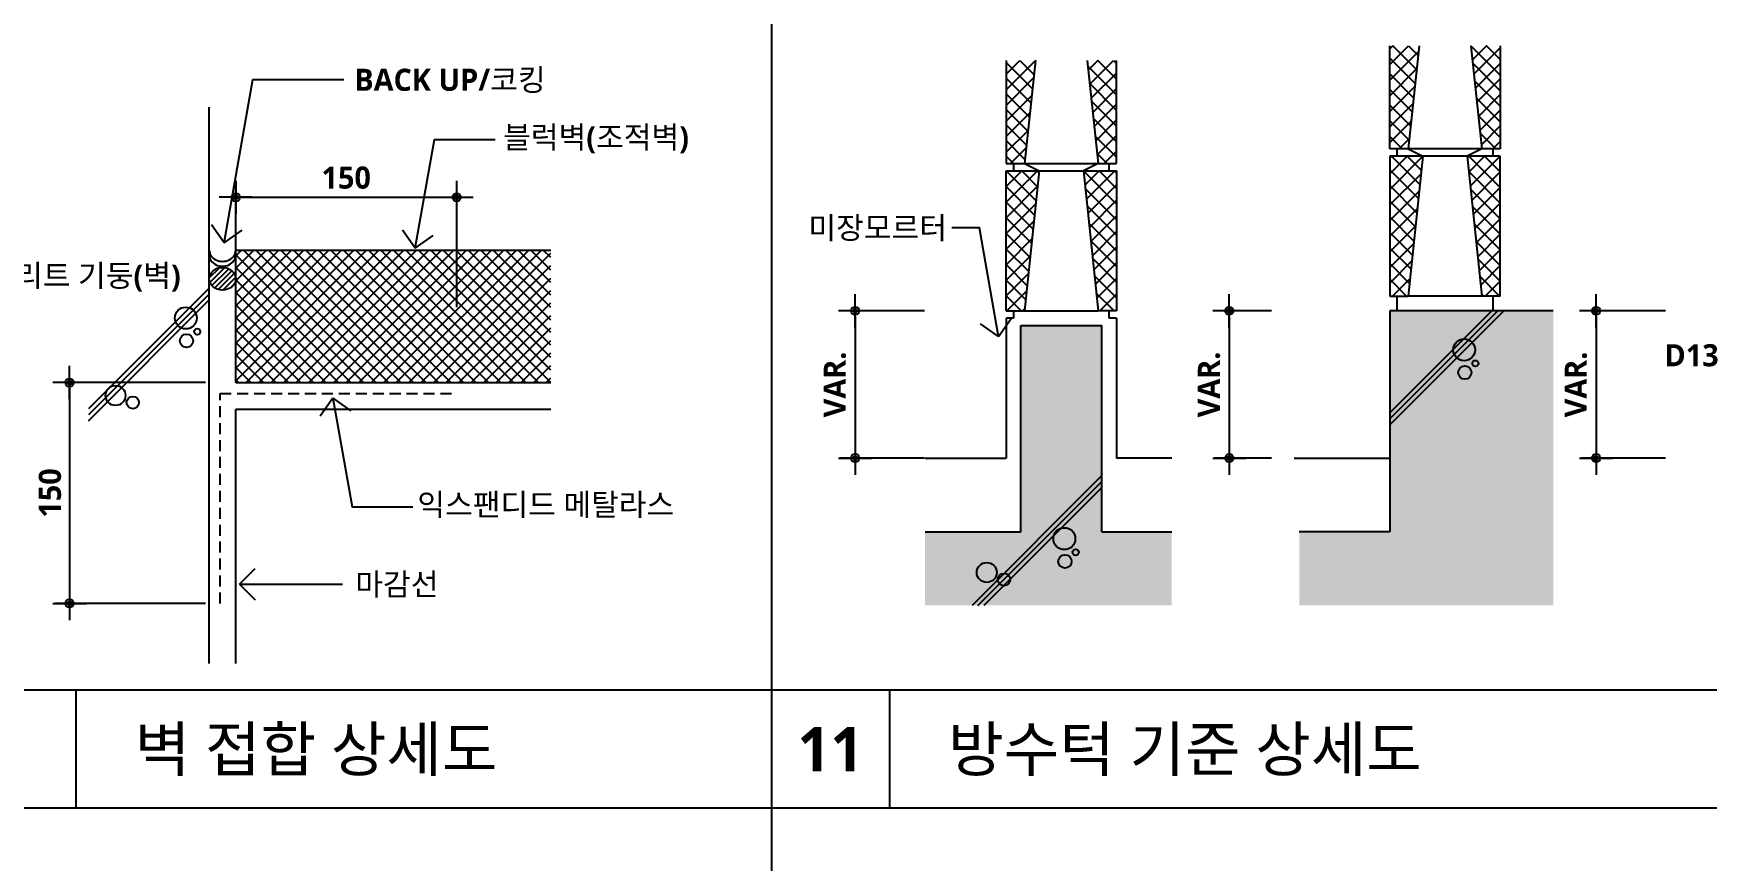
# Model space of a CAD drawing. Header units: millimetres. Extents: x 200 to 163856, y 0 to 163394.
# Drawn here: x 3924 to 6197, y 2141 to 3266 of the extents above; entities that cross this region are included whole.
import ezdxf
from ezdxf.enums import TextEntityAlignment as Align

# ---------------------------------------------------------------- set-up
doc = ezdxf.new("R2010")
doc.units = ezdxf.units.MM
doc.header["$LTSCALE"] = 10
doc.linetypes.add('HID', pattern=[2.3, 1.5, -0.8])
doc.layers.get('DEFPOINTS').update_dxf_attribs({"color": 181})
for name, color, linetype in [('7', 7, 'Continuous'), ('A-ANNO-GRA1', 7, 'Continuous'), ('A-ANNO-LEAD', 4, 'Continuous'), ('A-ANNO-TEXT1', 7, 'Continuous'), ('A-SECT', 5, 'Continuous'), ('A-SECT-BEAM', 4, 'Continuous'), ('A-SECT-DETL', 4, 'Continuous'), ('A-SECT-FNSH', 5, 'Continuous'), ('A-ST-AXIS-DIM', 7, 'Continuous'), ('A-SYM', 7, 'Continuous'), ('A-WALL', 3, 'Continuous'), ('COL', 2, 'Continuous'), ('DIM', 4, 'Continuous'), ('HAT', 5, 'Continuous'), ('슬래브', 252, 'Continuous')]:
    doc.layers.add(name, color=color, linetype=linetype)
doc.styles.add('2020음성 1차', font='')
doc.styles.get('2020음성 1차').set_extended_font_data('NanumGothic', bold=True)
doc.dimstyles.new('NDIM10', dxfattribs={"dimscale": 10, "dimtxt": 3, "dimasz": 0.75, "dimexe": 2, "dimexo": 2, "dimgap": 1, "dimtad": 1, "dimdec": 1, "dimdsep": 46, "dimtxsty": '2020음성 1차', "dimblk": 'Z_DOT', "dimcen": 3, "dimdle": 3, "dimclrd": 256, "dimclre": 256, "dimclrt": 3, "dimadec": 0, "dimazin": 0, "dimtfac": 1, "dimtdec": 1, "dimtix": 1, "dimtmove": 2, "dimatfit": 3, "dimfxl": 1, "dimtolj": 1, "dimtzin": 0, "dimlwd": -1, "dimlwe": -1, "dimarcsym": 0})

# ---------------------------------------------------------------- blocks, each defined once
blk = doc.blocks.new('ARROW2')
at = {"layer": 'A-SYM'}
for q in [(2.12, 2.12), (2.12, -2.12)]:
    blk.add_line((0, 0), q, dxfattribs=at)
blk = doc.blocks.new('Z_DOT')
at = {"layer": 'DIM', "color": 0}
for p, q in [((-3, 0), (3, 0)), ((0, -3), (0, 3))]:
    blk.add_line(p, q, dxfattribs=at)
for radius in [0.75, 0.375]:
    blk.add_circle((0, 0), radius, dxfattribs=at)
blk = doc.blocks.new('*D6025')
at = {"layer": 'A-ST-AXIS-DIM'}
for p, q in [((6140.3, 2889.2), (6026, 2889.2)), ((6046, 2881.7), (6046, 2696.7)), ((6140.3, 2689.2), (6026, 2689.2))]:
    blk.add_line(p, q, dxfattribs=at)
at = {"layer": 'DEFPOINTS', "color": 0}
for p in [(6160.3, 2889.2), (6046, 2689.2), (6160.3, 2689.2)]:
    blk.add_point(p, dxfattribs=at)
at = {"layer": 'A-ST-AXIS-DIM', "linetype": 'ByBlock', "xscale": 7.5, "yscale": 7.5, "zscale": 7.5}
for p, rotation in [((6046, 2889.2), 90), ((6046, 2689.2), 270)]:
    blk.add_blockref('Z_DOT', p, dxfattribs=dict(at, rotation=rotation))
at = {"layer": 'A-ST-AXIS-DIM', "color": 3, "insert": (6018.6, 2789.2), "char_height": 30, "attachment_point": 5, "rotation": 90, "style": '2020음성 1차'}
blk.add_mtext('\\A1;VAR.', dxfattribs=at)
blk = doc.blocks.new('*D6026')
at = {"layer": 'A-ST-AXIS-DIM'}
for p, q in [((5605.1, 2889.2), (5527.9, 2889.2)), ((5547.9, 2881.7), (5547.9, 2696.7)), ((5605.1, 2689.2), (5527.9, 2689.2))]:
    blk.add_line(p, q, dxfattribs=at)
at = {"layer": 'DEFPOINTS', "color": 0}
for p in [(5625.1, 2889.2), (5547.9, 2689.2), (5625.1, 2689.2)]:
    blk.add_point(p, dxfattribs=at)
at = {"layer": 'A-ST-AXIS-DIM', "linetype": 'ByBlock', "xscale": 7.5, "yscale": 7.5, "zscale": 7.5}
for p, rotation in [((5547.9, 2889.2), 90), ((5547.9, 2689.2), 270)]:
    blk.add_blockref('Z_DOT', p, dxfattribs=dict(at, rotation=rotation))
at = {"layer": 'A-ST-AXIS-DIM', "color": 3, "insert": (5520.4, 2789.2), "char_height": 30, "attachment_point": 5, "rotation": 90, "style": '2020음성 1차'}
blk.add_mtext('\\A1;VAR.', dxfattribs=at)
blk = doc.blocks.new('*D6027')
at = {"layer": 'A-ST-AXIS-DIM'}
for p, q in [((5134.2, 2889.2), (5019.9, 2889.2)), ((5039.9, 2881.7), (5039.9, 2696.7)), ((5134.2, 2689.2), (5019.9, 2689.2))]:
    blk.add_line(p, q, dxfattribs=at)
at = {"layer": 'DEFPOINTS', "color": 0}
for p in [(5154.2, 2889.2), (5039.9, 2689.2), (5154.2, 2689.2)]:
    blk.add_point(p, dxfattribs=at)
at = {"layer": 'A-ST-AXIS-DIM', "linetype": 'ByBlock', "xscale": 7.5, "yscale": 7.5, "zscale": 7.5}
for p, rotation in [((5039.9, 2889.2), 90), ((5039.9, 2689.2), 270)]:
    blk.add_blockref('Z_DOT', p, dxfattribs=dict(at, rotation=rotation))
at = {"layer": 'A-ST-AXIS-DIM', "color": 3, "insert": (5012.4, 2789.2), "char_height": 30, "attachment_point": 5, "rotation": 90, "style": '2020음성 1차'}
blk.add_mtext('\\A1;VAR.', dxfattribs=at)
blk = doc.blocks.new('*X2479')
at = {"color": 0}
for p, q in [((31971.22, 16223.82), (32063.9, 16316.5)), ((32169.9, 16316.44), (31971.22, 16117.76)), ((32149.7, 16124.6), (31971.22, 16303.08)), ((32063.84, 16316.5), (32159.8, 16220.54)), ((32526.58, 16278), (32721.22, 16083.36)), ((32594.2, 16316.5), (32529.34, 16251.64)), ((32539.46, 16155.7), (32700.26, 16316.5)), ((32721.22, 16189.42), (32594.14, 16316.5)), ((32700.2, 16316.5), (32721.22, 16295.48)), ((31971.22, 16011.7), (32157.42, 16197.9)), ((31971.22, 16197.02), (32139.6, 16028.64)), ((32721.22, 15977.3), (32539.06, 16159.46)), ((32721.22, 16231.4), (32549.56, 16059.74)), ((32129.5, 15932.68), (31971.22, 16090.96)), ((32144.94, 16079.36), (31971.22, 15905.64)), ((32551.54, 16040.92), (32721.22, 15871.24)), ((32559.66, 15963.78), (32721.22, 16125.34)), ((31971.22, 15984.9), (32119.4, 15836.72)), ((31971.22, 15799.58), (32132.46, 15960.82)), ((32721.22, 15765.18), (32564.02, 15922.38)), ((32721.22, 16019.28), (32569.76, 15867.82)), ((32579.86, 15771.86), (32721.22, 15913.22)), ((32109.3, 15740.76), (31971.22, 15878.84)), ((32119.98, 15842.28), (31971.22, 15693.52)), ((32576.5, 15803.84), (32721.22, 15659.12)), ((32721.22, 15807.16), (32589.96, 15675.9)), ((31971.22, 15772.78), (32099.2, 15644.78)), ((32000.26, 15616.5), (32107.5, 15723.74)), ((32657.78, 15616.5), (32588.98, 15685.3)), ((32636.62, 15616.5), (32721.22, 15701.1)), ((32021.42, 15616.5), (31971.22, 15666.72))]:
    blk.add_line(p, q, dxfattribs=at)
blk = doc.blocks.new('*X2453')
at = {"color": 0}
for p, q in [((32496.3, 15566.5), (32496.22, 15566.44)), ((32496.22, 15566.5), (32721.22, 15341.48)), ((32506.32, 15470.48), (32602.36, 15566.5)), ((32708.42, 15566.5), (32516.42, 15374.52)), ((32526.52, 15278.56), (32721.22, 15473.26)), ((32721.22, 15447.54), (32602.26, 15566.5)), ((32708.32, 15566.5), (32721.22, 15553.6)), ((32721.22, 15235.42), (32508.7, 15447.96)), ((32721.22, 15367.2), (32536.62, 15182.6)), ((32521.18, 15329.42), (32721.22, 15129.36)), ((32546.74, 15086.66), (32721.22, 15261.14)), ((32721.22, 15023.3), (32533.66, 15210.88)), ((32721.22, 15155.08), (32556.84, 14990.7)), ((32546.14, 15092.34), (32721.22, 14917.24)), ((32566.94, 14894.74), (32721.22, 15049.02)), ((32721.22, 14811.18), (32558.6, 14973.8)), ((32721.22, 14942.96), (32577.04, 14798.78)), ((32571.08, 14855.26), (32721.22, 14705.12)), ((32587.14, 14702.82), (32721.22, 14836.9)), ((32703.8, 14616.5), (32583.56, 14736.74)), ((32721.22, 14730.84), (32606.88, 14616.5)), ((32596.04, 14618.2), (32597.74, 14616.5)), ((32712.94, 14616.5), (32721.22, 14624.78))]:
    blk.add_line(p, q, dxfattribs=at)
blk = doc.blocks.new('*X2454')
at = {"color": 0}
for p, q in [((32183.42, 15566.5), (31971.22, 15354.32)), ((31971.22, 15460.38), (32077.36, 15566.5)), ((31971.3, 15566.5), (31971.22, 15566.44)), ((31971.22, 15566.5), (32174.78, 15362.92)), ((31971.22, 15248.26), (32185.26, 15462.3)), ((32164.68, 15266.96), (31971.22, 15460.44)), ((32184.9, 15458.86), (32077.26, 15566.5)), ((32183.32, 15566.5), (32195, 15554.82)), ((31971.22, 15354.38), (32154.58, 15171)), ((32172.78, 15343.76), (31971.22, 15142.2)), ((32144.48, 15075.04), (31971.22, 15248.32)), ((31971.22, 15036.14), (32160.3, 15225.22)), ((31971.22, 15142.26), (32134.38, 14979.08)), ((32147.82, 15106.68), (31971.22, 14930.08)), ((32124.28, 14883.12), (31971.22, 15036.2)), ((31971.22, 14824.02), (32135.34, 14988.14)), ((31971.22, 14930.14), (32114.18, 14787.16)), ((32122.86, 14869.6), (31971.22, 14717.96)), ((32104.08, 14691.22), (31971.22, 14824.08)), ((31971.22, 14718.02), (32072.74, 14616.5)), ((31975.82, 14616.5), (32110.38, 14751.06)), ((32097.9, 14632.52), (32081.88, 14616.5))]:
    blk.add_line(p, q, dxfattribs=at)
blk = doc.blocks.new('*X2480')
at = {"color": 0}
for p, q in [((29271.22, 16223.82), (29363.9, 16316.5)), ((29469.9, 16316.44), (29271.22, 16117.76)), ((29449.7, 16124.6), (29271.22, 16303.08)), ((29363.84, 16316.5), (29459.8, 16220.54)), ((29826.58, 16278), (30021.22, 16083.36)), ((29894.2, 16316.5), (29829.34, 16251.64)), ((29839.46, 16155.7), (30000.26, 16316.5)), ((30021.22, 16189.42), (29894.14, 16316.5)), ((30000.2, 16316.5), (30021.22, 16295.48)), ((29271.22, 16011.7), (29457.42, 16197.9)), ((29271.22, 16197.02), (29439.6, 16028.64)), ((30021.22, 15977.3), (29839.06, 16159.46)), ((30021.22, 16231.4), (29849.56, 16059.74)), ((29429.5, 15932.68), (29271.22, 16090.96)), ((29444.94, 16079.36), (29271.22, 15905.64)), ((29851.54, 16040.92), (30021.22, 15871.24)), ((29859.66, 15963.78), (30021.22, 16125.34)), ((29271.22, 15984.9), (29419.4, 15836.72)), ((29271.22, 15799.58), (29432.46, 15960.82)), ((30021.22, 15765.18), (29864.02, 15922.38)), ((30021.22, 16019.28), (29869.76, 15867.82)), ((29879.86, 15771.86), (30021.22, 15913.22)), ((29409.3, 15740.76), (29271.22, 15878.84)), ((29419.98, 15842.28), (29271.22, 15693.52)), ((29876.5, 15803.84), (30021.22, 15659.12)), ((30021.22, 15807.16), (29889.96, 15675.9)), ((29271.22, 15772.78), (29399.2, 15644.78)), ((29300.26, 15616.5), (29407.5, 15723.74)), ((29957.78, 15616.5), (29888.98, 15685.3)), ((29936.62, 15616.5), (30021.22, 15701.1)), ((29321.42, 15616.5), (29271.22, 15666.72))]:
    blk.add_line(p, q, dxfattribs=at)
blk = doc.blocks.new('*X2481')
at = {"color": 0}
for p, q in [((29796.3, 15566.5), (29796.22, 15566.44)), ((29796.22, 15566.5), (30021.22, 15341.48)), ((29806.32, 15470.48), (29902.36, 15566.5)), ((30008.42, 15566.5), (29816.42, 15374.52)), ((29826.52, 15278.56), (30021.22, 15473.26)), ((30021.22, 15447.54), (29902.26, 15566.5)), ((30008.32, 15566.5), (30021.22, 15553.6)), ((30021.22, 15235.42), (29808.7, 15447.96)), ((30021.22, 15367.2), (29836.62, 15182.6)), ((29821.18, 15329.42), (30021.22, 15129.36)), ((29846.74, 15086.66), (30021.22, 15261.14)), ((30021.22, 15023.3), (29833.66, 15210.88)), ((30021.22, 15155.08), (29856.84, 14990.7)), ((29846.14, 15092.34), (30021.22, 14917.24)), ((29866.94, 14894.74), (30021.22, 15049.02)), ((30021.22, 14811.18), (29858.6, 14973.8)), ((30021.22, 14942.96), (29877.04, 14798.78)), ((29871.08, 14855.26), (30021.22, 14705.12)), ((29887.14, 14702.82), (30021.22, 14836.9)), ((30003.8, 14616.5), (29883.56, 14736.74)), ((30021.22, 14730.84), (29906.88, 14616.5)), ((29896.04, 14618.2), (29897.74, 14616.5)), ((30012.94, 14616.5), (30021.22, 14624.78))]:
    blk.add_line(p, q, dxfattribs=at)
blk = doc.blocks.new('*X2482')
at = {"color": 0}
for p, q in [((29483.42, 15566.5), (29271.22, 15354.32)), ((29271.22, 15460.38), (29377.36, 15566.5)), ((29271.3, 15566.5), (29271.22, 15566.44)), ((29271.22, 15566.5), (29474.78, 15362.92)), ((29271.22, 15248.26), (29485.26, 15462.3)), ((29464.68, 15266.96), (29271.22, 15460.44)), ((29484.9, 15458.86), (29377.26, 15566.5)), ((29483.32, 15566.5), (29495, 15554.82)), ((29271.22, 15354.38), (29454.58, 15171)), ((29472.78, 15343.76), (29271.22, 15142.2)), ((29444.48, 15075.04), (29271.22, 15248.32)), ((29271.22, 15036.14), (29460.3, 15225.22)), ((29271.22, 15142.26), (29434.38, 14979.08)), ((29447.82, 15106.68), (29271.22, 14930.08)), ((29424.28, 14883.12), (29271.22, 15036.2)), ((29271.22, 14824.02), (29435.34, 14988.14)), ((29271.22, 14930.14), (29414.18, 14787.16)), ((29422.86, 14869.6), (29271.22, 14717.96)), ((29404.08, 14691.22), (29271.22, 14824.08)), ((29271.22, 14718.02), (29372.74, 14616.5)), ((29275.82, 14616.5), (29410.38, 14751.06)), ((29397.9, 14632.52), (29381.88, 14616.5))]:
    blk.add_line(p, q, dxfattribs=at)
blk = doc.blocks.new('*D6042')
at = {"layer": 'A-ST-AXIS-DIM'}
for p, q in [((4198.8, 2894.1), (4198.8, 3063.5)), ((4498.8, 2894.1), (4498.8, 3063.5)), ((4206.3, 3043.5), (4491.3, 3043.5))]:
    blk.add_line(p, q, dxfattribs=at)
at = {"layer": 'DEFPOINTS', "color": 0}
for p in [(4498.8, 3043.5), (4198.8, 2874.1), (4498.8, 2874.1)]:
    blk.add_point(p, dxfattribs=at)
at = {"layer": 'A-ST-AXIS-DIM', "linetype": 'ByBlock', "xscale": 7.5, "yscale": 7.5, "zscale": 7.5, "rotation": 180}
blk.add_blockref('Z_DOT', (4198.8, 3043.5), dxfattribs=at)
at = {"layer": 'A-ST-AXIS-DIM', "linetype": 'ByBlock', "xscale": 7.5, "yscale": 7.5, "zscale": 7.5}
blk.add_blockref('Z_DOT', (4498.8, 3043.5), dxfattribs=at)
at = {"layer": 'A-ST-AXIS-DIM', "color": 3, "insert": (4348.8, 3070), "char_height": 30, "attachment_point": 5, "style": '2020음성 1차'}
blk.add_mtext('\\A1;150', dxfattribs=at)
blk = doc.blocks.new('*D6043')
at = {"layer": 'A-ST-AXIS-DIM'}
for p, q in [((4157.8, 2791.8), (3953.1, 2791.8)), ((3973.1, 2784.3), (3973.1, 2499.3)), ((4157.8, 2491.8), (3953.1, 2491.8))]:
    blk.add_line(p, q, dxfattribs=at)
at = {"layer": 'DEFPOINTS', "color": 0}
for p in [(4177.8, 2791.8), (3973.1, 2491.8), (4177.8, 2491.8)]:
    blk.add_point(p, dxfattribs=at)
at = {"layer": 'A-ST-AXIS-DIM', "linetype": 'ByBlock', "xscale": 7.5, "yscale": 7.5, "zscale": 7.5}
for p, rotation in [((3973.1, 2791.8), 90), ((3973.1, 2491.8), 270)]:
    blk.add_blockref('Z_DOT', p, dxfattribs=dict(at, rotation=rotation))
at = {"layer": 'A-ST-AXIS-DIM', "color": 3, "insert": (3946.6, 2641.8), "char_height": 30, "attachment_point": 5, "rotation": 90, "style": '2020음성 1차'}
blk.add_mtext('\\A1;150', dxfattribs=at)

msp = doc.modelspace()

# ---------------------------------------------------------------- hatches: boundary and pattern name
at = {"layer": 'HAT', "linetype": 'ByBlock'}
h = msp.add_hatch(dxfattribs=at)
h.set_pattern_fill('U,N', color=256, scale=12, angle=45, style=0, double=1, pattern_type=0)
h.set_pattern_definition([(45, (50, 342.657), (-8.485281, 8.485281), []), (135, (50, 342.657), (-8.485281, -8.485281), [])])
h.paths.add_polyline_path([(4626.71369, 2971.76788), (4198.76418, 2971.76788), (4198.76418, 2791.76788), (4626.71369, 2791.76788)])
at = {"layer": 'HAT'}
h = msp.add_hatch(dxfattribs=at)
h.set_pattern_fill('U,N', color=256, scale=5, angle=45, style=0, pattern_type=0)
h.set_pattern_definition([(45, (9880.383, -7647.168), (-3.535534, 3.535534), [])])
edge = h.paths.add_edge_path()
edge.add_ellipse((4180.76418, 2932.76773), major_axis=(-18, 0), ratio=0.8573892557, start_angle=0, end_angle=360)
at = {"layer": '슬래브'}
for points in [[(5987.83536, 2889.20899), (5765.83536, 2889.20899), (5765.83536, 2589.20899), (5642.83536, 2589.20899), (5642.83536, 2489.20899), (5987.83536, 2489.20899)], [(5469.87921, 2589.20899), (5374.87921, 2589.20899), (5374.87921, 2869.20899), (5264.87921, 2869.20899), (5264.87921, 2589.20899), (5134.87921, 2589.20899), (5134.87921, 2489.20899), (5469.87921, 2489.20899)]]:
    msp.add_hatch(color=256, dxfattribs=at).paths.add_polyline_path(points)

# ---------------------------------------------------------------- linework, layer by layer
at = {"layer": '7', "color": 6}
for p, q in [((5775.83536, 3099.20899), (5775.83536, 3109.20899)), ((5790.83536, 3109.20899), (5810.83536, 3099.20899)), ((5890.83536, 3109.20899), (5790.83536, 3109.20899)), ((5870.83536, 3099.20899), (5810.83536, 3099.20899)), ((5890.83536, 3109.20899), (5870.83536, 3099.20899)), ((5905.83536, 3109.20899), (5905.83536, 3099.20899)), ((5254.87921, 3089.20899), (5254.87921, 3079.20899)), ((5269.87921, 3089.20899), (5369.87921, 3089.20899)), ((5269.87921, 3089.20899), (5289.87921, 3079.20899)), ((5289.87921, 3079.20899), (5349.87921, 3079.20899)), ((5369.87921, 3089.20899), (5349.87921, 3079.20899)), ((5384.87921, 3079.20899), (5384.87921, 3089.20899)), ((5890.83536, 2909.20899), (5790.83536, 2909.20899))]:
    msp.add_line(p, q, dxfattribs=at)
at = {"layer": '7', "color": 3}
for p, q in [((5244.87921, 3089.20899), (5269.87921, 3089.20899)), ((5369.87921, 3089.20899), (5394.87921, 3089.20899))]:
    msp.add_line(p, q, dxfattribs=at)
at = {"layer": '7', "color": 111}
msp.add_line((5269.87921, 2889.20899), (5369.87921, 2889.20899), dxfattribs=at)
at = {"layer": 'A-ANNO-GRA1'}
for p, q in [((4926.29742, 3282.65676), (4926.29742, 200)), ((4203.88728, 2517.86505), (4343.63521, 2517.86505)), ((7294.9654, 2373.8559), (2740, 2373.8559)), ((3981.51618, 2373.8559), (3981.51618, 2213.8559)), ((5086.29742, 2373.8559), (5086.29742, 2213.8559)), ((7294.9654, 2213.8559), (2740, 2213.8559))]:
    msp.add_line(p, q, dxfattribs=at)
at = {"layer": 'A-ANNO-LEAD'}
for points in [[(4182.99954, 2981.62972), (4222.07038, 3203.21147), (4345.70859, 3203.21147)], [(4442.5233, 2974.26353), (4468.57053, 3121.98469), (4550.99601, 3121.98469)], [(5234.69126, 2854.19081), (5208.64403, 3001.91198), (5171.21856, 3001.91198)], [(4330.66924, 2770.52825), (4356.71646, 2622.80709), (4439.14194, 2622.80709)]]:
    msp.add_lwpolyline(points, dxfattribs=at)
at = {"layer": 'A-SECT', "linetype": 'HID'}
for p, q in [((4177.76418, 2776.76788), (4498.76418, 2776.76788)), ((4177.76418, 2491.76788), (4177.76418, 2776.76788))]:
    msp.add_line(p, q, dxfattribs=at)
at = {"layer": 'A-SECT'}
for p, q in [((4198.76418, 2410.20465), (4198.76418, 2755.76788)), ((4198.76418, 2755.76788), (4626.71369, 2755.76788))]:
    msp.add_line(p, q, dxfattribs=at)
at = {"layer": 'A-SECT-BEAM'}
for p, q in [((5244.87921, 3229.20899), (5244.87921, 3089.20899)), ((5284.61521, 3229.20899), (5269.87921, 3089.20899)), ((5355.13921, 3229.20899), (5369.87921, 3089.20899)), ((5394.87921, 3089.20899), (5394.87921, 3229.20899)), ((5765.83536, 3109.20899), (5765.83536, 3249.20899)), ((5805.57536, 3249.20899), (5790.83536, 3109.20899)), ((5876.09936, 3249.20899), (5890.83536, 3109.20899)), ((5915.83536, 3249.20899), (5915.83536, 3109.20899)), ((5790.83536, 3109.20899), (5765.83536, 3109.20899)), ((5810.83536, 3099.20899), (5765.83536, 3099.20899)), ((5765.83536, 3099.20899), (5765.83536, 2909.20899)), ((5915.83536, 3099.20899), (5870.83536, 3099.20899)), ((5870.83536, 3099.20899), (5890.83536, 2909.20899)), ((5915.83536, 3109.20899), (5890.83536, 3109.20899)), ((5915.83536, 2909.20899), (5915.83536, 3099.20899)), ((5244.87921, 3079.20899), (5289.87921, 3079.20899)), ((5244.87921, 2889.20899), (5244.87921, 3079.20899)), ((5289.87921, 3079.20899), (5269.87921, 2889.20899)), ((5349.87921, 3079.20899), (5394.87921, 3079.20899)), ((5349.87921, 3079.20899), (5369.87921, 2889.20899)), ((5394.87921, 3079.20899), (5394.87921, 2889.20899)), ((5244.87921, 2889.20899), (5269.87921, 2889.20899)), ((5394.87921, 2889.20899), (5369.87921, 2889.20899)), ((5765.83536, 2909.20899), (5790.83536, 2909.20899)), ((5915.83536, 2909.20899), (5890.83536, 2909.20899))]:
    msp.add_line(p, q, dxfattribs=at)
at = {"layer": 'A-SECT-DETL', "color": 134}
for p, q in [((5254.87921, 2889.20899), (5254.87921, 2879.20899)), ((5384.87921, 2879.20899), (5384.87921, 2889.20899)), ((5775.83536, 2889.20899), (5775.83536, 2909.20899)), ((5906.41565, 2889.20899), (5906.41565, 2909.20899)), ((5244.87921, 2879.20899), (5244.87921, 2689.20899)), ((5254.87921, 2879.20899), (5244.87921, 2879.20899)), ((5394.87921, 2879.20899), (5384.87921, 2879.20899)), ((5394.87921, 2879.20899), (5394.87921, 2689.20899)), ((5134.87921, 2689.20899), (5244.87921, 2689.20899)), ((5469.87921, 2689.20899), (5394.87921, 2689.20899)), ((5635.83536, 2689.20899), (5765.83536, 2689.20899))]:
    msp.add_line(p, q, dxfattribs=at)
at = {"layer": 'A-SECT-FNSH'}
for centre in [(4180.76418, 2971.76788), (4180.76418, 2965.1577)]:
    msp.add_ellipse(centre, major_axis=(-18, 0), ratio=0.8573892557, start_param=0, end_param=3.1415926536, dxfattribs=at)
msp.add_ellipse((4180.76418, 2932.76773), major_axis=(-18, 0), ratio=0.8573892557, dxfattribs=at)
at = {"layer": 'A-WALL'}
for p, q in [((4198.76418, 2971.76788), (4626.71369, 2971.76788)), ((4198.76418, 2791.76788), (4198.76418, 2971.76788)), ((4198.76418, 2791.76788), (4626.71369, 2791.76788))]:
    msp.add_line(p, q, dxfattribs=at)
at = {"layer": 'COL'}
for p, q in [((4162.76418, 2410.20465), (4162.76418, 3165.75419)), ((5765.83536, 2889.20899), (5765.83536, 2589.20899)), ((5987.83536, 2889.20899), (5765.83536, 2889.20899)), ((5264.87921, 2869.20899), (5374.87921, 2869.20899)), ((5264.87921, 2589.20899), (5264.87921, 2869.20899)), ((5374.87921, 2589.20899), (5374.87921, 2869.20899)), ((5134.87921, 2589.20899), (5264.87921, 2589.20899)), ((5374.87921, 2589.20899), (5469.87921, 2589.20899)), ((5765.83536, 2589.20899), (5642.83536, 2589.20899))]:
    msp.add_line(p, q, dxfattribs=at)
at = {"layer": 'HAT', "linetype": 'ByBlock'}
msp.add_line((5810.83536, 3099.20899), (5790.83536, 2909.20899), dxfattribs=at)
at = {"layer": 'HAT'}
for p, q in [((4162.76418, 2920.0127), (3998.77932, 2756.02784)), ((4162.76418, 2912.0127), (3998.77932, 2748.02784)), ((3998.77932, 2740.02784), (4162.76418, 2904.0127)), ((5920.57192, 2889.20899), (5765.83536, 2734.47242)), ((5765.83536, 2742.47242), (5912.57192, 2889.20899)), ((5904.57192, 2889.20899), (5765.83536, 2750.47242)), ((5374.87921, 2665.47152), (5198.61668, 2489.20899)), ((5206.61668, 2489.20899), (5374.87921, 2657.47152)), ((5374.87921, 2649.47152), (5214.61668, 2489.20899))]:
    msp.add_line(p, q, dxfattribs=at)
for centre, radius in [((4131.01005, 2879.41376), 14.85058), ((4146.42992, 2860.93195), 4.18286), ((4131.92392, 2848.5447), 9.04356), ((5866.8086, 2836.27094), 14.85058), ((5882.22848, 2817.78913), 4.18286), ((5867.72248, 2805.40188), 9.04356), ((4035.55671, 2774.26554), 13.56537), ((4059.0001, 2764.63006), 8.36572), ((5323.88858, 2579.79962), 14.85058), ((5218.55443, 2533.88259), 13.56537), ((5324.80246, 2548.93056), 9.04356), ((5339.30846, 2561.31781), 4.18286), ((5241.99781, 2524.24711), 8.36572)]:
    msp.add_circle(centre, radius, dxfattribs=at)

# ---------------------------------------------------------------- block references
at = {"layer": 'A-ANNO-LEAD'}
for p, xscale, yscale, zscale, rotation in [((4182.99954, 2981.62972), 10.00000000000003, 10.00000000000003, 10.00000000000003, 80.00000000000547), ((4442.5233, 2974.26353), 10.00000000000003, 10.00000000000003, 10.00000000000003, 80.00000000000547), ((5234.69126, 2854.19081), -10.00000000000004, 10, 10, 279.9999999999945), ((4330.66924, 2770.52825), -10.00000000000004, 10, 10, 99.99999999999456), ((4203.88728, 2517.86505), -10, 10, 10, 180)]:
    msp.add_blockref('ARROW2', p, dxfattribs=dict(at, xscale=xscale, yscale=yscale, zscale=zscale, rotation=rotation))
at = {"layer": 'HAT', "linetype": 'ByBlock'}
for name, p, xscale, yscale, zscale in [('*X2480', (-609.36479, -34.09101), 0.2000000000007276, 0.2000000000007276, 0.2000000000007276), ('*X2479', (12310.07936, -14.09101), -0.2000000000007276, 0.1999999999998181, 0.2), ('*X2453', (12310.07936, -14.09101), -0.2000000000007276, 0.1999999999998181, 0.2), ('*X2454', (12310.07936, -14.09101), -0.2000000000007276, 0.1999999999998181, 0.2), ('*X2482', (-609.36479, -34.09101), 0.2000000000007276, 0.2000000000007276, 0.2000000000007276), ('*X2481', (-609.36479, -34.09101), 0.2000000000007276, 0.2000000000007276, 0.2000000000007276)]:
    msp.add_blockref(name, p, dxfattribs=dict(at, xscale=xscale, yscale=yscale, zscale=zscale))

# ---------------------------------------------------------------- texts
at = {"layer": 'A-ANNO-TEXT1', "style": '2020음성 1차'}
for s, p in [('BACK UP/코킹', (4359.82194, 3188.04896)), ('블럭벽(조적벽)', (4561.83757, 3109.96742)), ('미장모르터', (4976.44, 2987.06858)), ('콘크리트 기둥(벽)', (3823.91429, 2921.96097)), ('D13', (6138.88198, 2813.89778)), ('익스팬디드 메탈라스', (4445.28951, 2611.04249)), ('마감선', (4361.11581, 2502.82102))]:
    msp.add_text(s, height=30, dxfattribs=at).set_placement(p)
for s, p in [('벽 접합 상세도', (4061.51618, 2293.8559)), ('방수턱 기준 상세도', (5166.29742, 2293.8559))]:
    msp.add_text(s, height=59.999984, dxfattribs=at).set_placement(p, align=Align.MIDDLE_LEFT)
msp.add_text('11', height=59.999984, dxfattribs=at).set_placement((5006.29742, 2293.8559), align=Align.MIDDLE_CENTER)

# ---------------------------------------------------------------- dimensions: what is measured, and where the dimension line sits
at = {"layer": 'A-ST-AXIS-DIM'}
dim = msp.add_linear_dim(base=(4498.76418, 3043.54848), p1=(4198.76418, 2874.06599), p2=(4498.76418, 2874.06599), text='150', dimstyle='NDIM10', override={"dimtxsty": '2020음성 1차'}, dxfattribs=at)
dim.commit()
dim.dimension.update_dxf_attribs({"geometry": '*D6042', "text_midpoint": (4348.76418, 3070.03996)})
for base, p1, p2, text, picture, middle in [((5039.9188, 2689.20899), (5154.1729, 2889.20899), (5154.1729, 2689.20899), 'VAR.', '*D6027', (5012.44721, 2789.20899)), ((5547.87495, 2689.20899), (5625.12905, 2889.20899), (5625.12905, 2689.20899), 'VAR.', '*D6026', (5520.40336, 2789.20899)), ((6046.02417, 2689.20899), (6160.27827, 2889.20899), (6160.27827, 2689.20899), 'VAR.', '*D6025', (6018.55258, 2789.20899)), ((3973.1382, 2491.76788), (4177.76418, 2791.76788), (4177.76418, 2491.76788), '150', '*D6043', (3946.64673, 2641.76788))]:
    dim = msp.add_linear_dim(base=base, p1=p1, p2=p2, angle=90, text=text, dimstyle='NDIM10', override={"dimtxsty": '2020음성 1차'}, dxfattribs=at)
    dim.commit()
    dim.dimension.update_dxf_attribs({"geometry": picture, "text_midpoint": middle})

doc.saveas('drawing.dxf')
